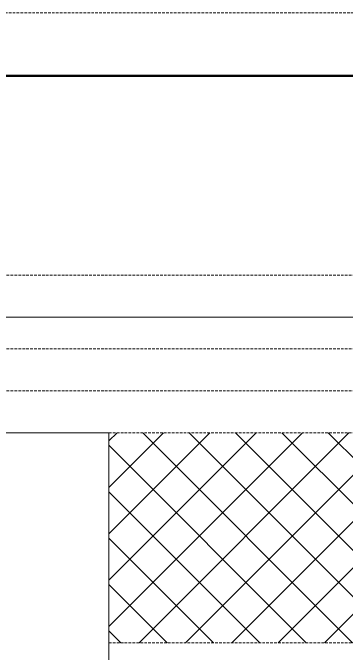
# Model space of a CAD drawing. Extents: x -1457 to 23780, y -2071 to 4205.
# Drawn here: x 3353.3 to 3385.1, y 2804 to 2865 of the extents above; entities that cross this region are included whole.
import ezdxf

# ---------------------------------------------------------------- set-up
doc = ezdxf.new("R2010")
doc.units = 0
doc.header["$MEASUREMENT"] = 0
doc.linetypes.add('HIDDEN', pattern=[0.375, 0.25, -0.125])
doc.layers.get('0').update_dxf_attribs({"color": 9, "lineweight": 9})
doc.layers.add('M-TEFRIS2-015', color=129, linetype='Continuous', lineweight=9)

# ---------------------------------------------------------------- blocks, each defined once
blk = doc.blocks.new('p-kolon_80x80')
blk.add_lwpolyline([(-40, -40), (40, -40), (40, 40), (-40, 40)], close=True)

msp = doc.modelspace()

# ---------------------------------------------------------------- hatches: boundary and pattern name
at = {"layer": 'M-TEFRIS2-015', "linetype": 'HIDDEN', "lineweight": 0}
h = msp.add_hatch(dxfattribs=at)
h.set_pattern_fill('ANSI37', color=256, scale=25, style=0)
h.set_pattern_definition([(45, (-5945, 0), (-2.2097087, 2.2097087), []), (135, (-5945, 0), (-2.2097087, -2.2097087), [])])
h.paths.add_polyline_path([(3362.5, 2825), (3410, 2825), (3410, 2805), (3362.5, 2805)])

# ---------------------------------------------------------------- linework, layer by layer
for points in [[(2529.825, 2825), (2529.825, 2865), (4067.5, 2865), (4067.5, 2825)], [(3160, 2840.001), (3410, 2840.002)], [(3410, 2825), (3410, 2833), (3160, 2833), (3160, 2825)], [(3160, 2829), (3410, 2829)]]:
    msp.add_lwpolyline(points, dxfattribs=at)
for points, const_width in [([(2529.825, 2859), (4067.2, 2859)], 0.2), ([(3153.188, 2836.001), (3416.63, 2836.001)], 0.1)]:
    msp.add_lwpolyline(points, dxfattribs=dict(at, const_width=const_width))
msp.add_lwpolyline([(3362.5, 2825), (3410, 2825), (3410, 2805), (3362.5, 2805)], close=True, dxfattribs=at)

# ---------------------------------------------------------------- block references
msp.add_blockref('p-kolon_80x80', (3322.5, 2785), dxfattribs=at)

doc.saveas('drawing.dxf')
